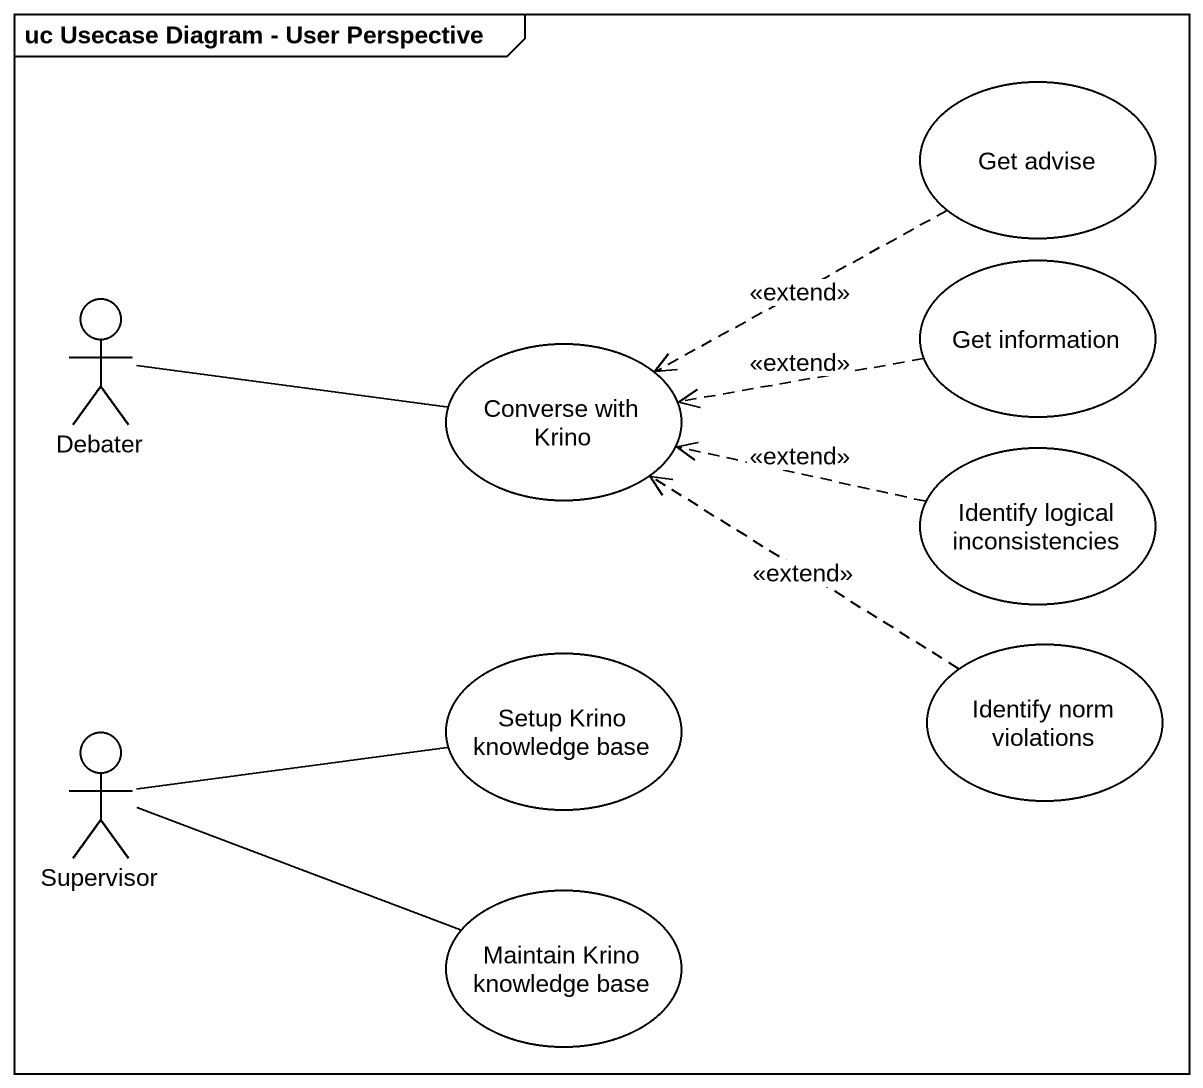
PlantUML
@startuml
mainframe uc Usecase Diagram - User Perspective
usecase "Get advise" as Get_advise
usecase "Get information" as Get_information
actor Debater
usecase "Converse with Krino" as Converse_with_Krino
usecase "Identify logical inconsistencies" as Identify_logical
usecase "Setup Krino knowledge base" as Setup_Krino_knowledge_base
usecase "Identify norm violations" as Identify_norm_violations
actor Supervisor
usecase "Maintain Krino knowledge base" as Maintain_Krino_knowledge
Get_advise .left.> Converse_with_Krino : <<extend>>
Get_information .left.> Converse_with_Krino : <<extend>>
Debater -right- Converse_with_Krino
Identify_logical .left.> Converse_with_Krino : <<extend>>
Identify_norm_violations .up.> Converse_with_Krino : <<extend>>
Supervisor -right- Setup_Krino_knowledge_base
Supervisor -right- Maintain_Krino_knowledge
@enduml
